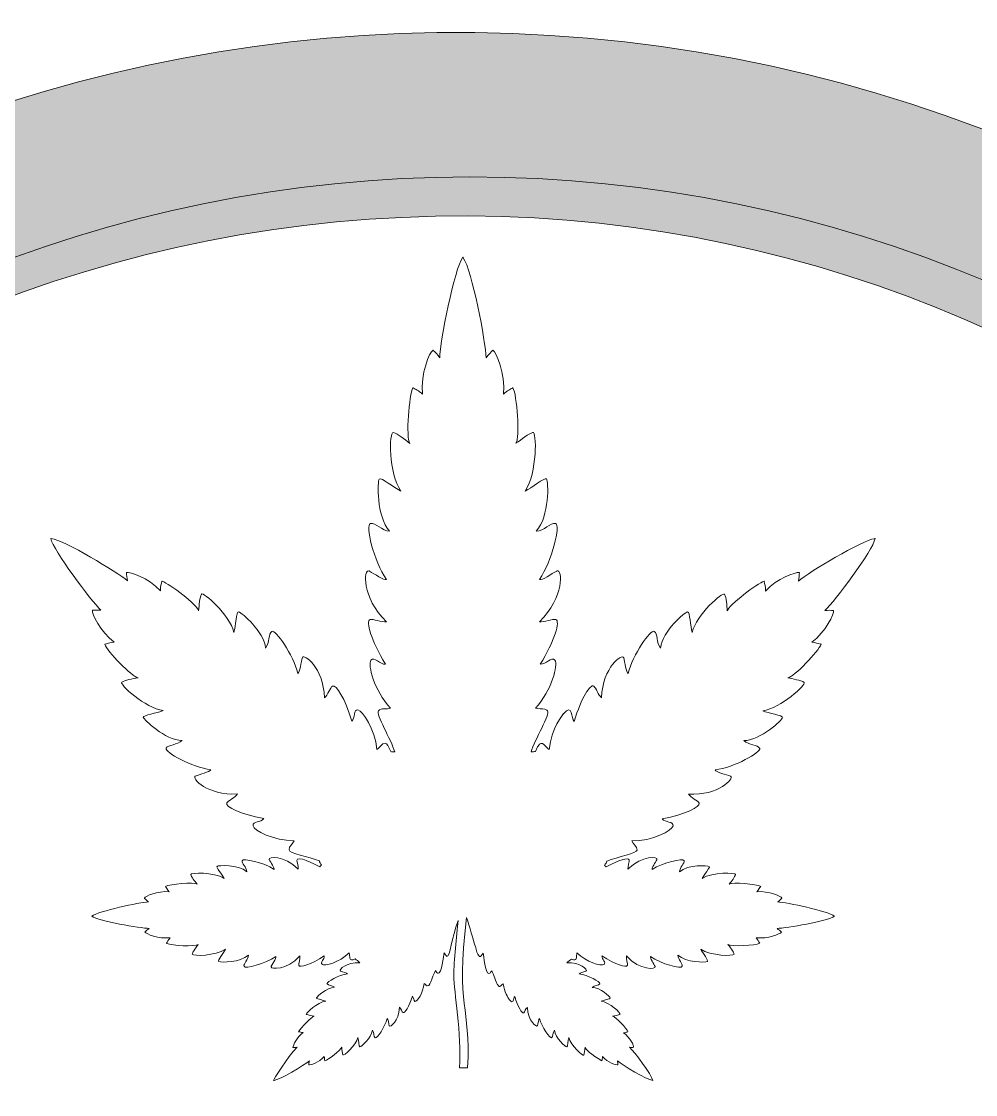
# Model space of a CAD drawing. Extents: x 577 to 1475, y -1438 to -538.
# Drawn here: x 892.1 to 1183.5, y -865.4 to -537.9 of the extents above; entities that cross this region are included whole.
import ezdxf

# ---------------------------------------------------------------- set-up
doc = ezdxf.new("R2010")
doc.units = 0
doc.header["$MEASUREMENT"] = 0
doc.layers.add('katman 1', color=7, linetype='Continuous')

# ---------------------------------------------------------------- blocks, each defined once
blk = doc.blocks.new('block 2')
at = {"layer": 'katman 1', "true_color": 0x009245}
h = blk.add_hatch(color=114, dxfattribs=at)
h.dxf.hatch_style = 2
edge = h.paths.add_edge_path()
edge.add_spline(control_points=[(1018.95, -541.32), (777.98, -544.62), (576.84, -739.54), (576.78, -990.15), (576.72, -1238.37), (777.68, -1438.16), (1025.57, -1438), (1273.57, -1437.82), (1474.83, -1237.06), (1474.03, -989.39), (1473.24, -736.88), (1267.49, -537.93), (1018.95, -541.32)], knot_values=[0, 0, 0, 0, 1, 1, 1, 2, 2, 2, 3, 3, 3, 4, 4, 4, 4], degree=3, periodic=1)
edge = h.paths.add_edge_path()
edge.add_spline(control_points=[(1019.7, -1381.89), (808.83, -1379.17), (633.05, -1208.44), (632.95, -989.2), (632.83, -771.1), (810.28, -596.28), (1028.75, -597.29), (1243.5, -598.29), (1418.44, -775.46), (1417.67, -991.12), (1416.75, -1208.86), (1239.01, -1384.73), (1019.7, -1381.89)], knot_values=[0, 0, 0, 0, 1, 1, 1, 2, 2, 2, 3, 3, 3, 4, 4, 4, 4], degree=3, periodic=1)
at = {"layer": 'katman 1', "lineweight": 0}
for points in [[(1018.95, -541.32), (777.98, -544.62), (576.84, -739.54), (576.78, -990.15), (576.72, -1238.37), (777.68, -1438.16), (1025.57, -1438), (1273.57, -1437.82), (1474.83, -1237.06), (1474.03, -989.39), (1473.24, -736.88), (1267.49, -537.93), (1018.95, -541.32)], [(1019.7, -1381.89), (808.83, -1379.17), (633.05, -1208.44), (632.95, -989.2), (632.83, -771.1), (810.28, -596.28), (1028.75, -597.29), (1243.5, -598.29), (1418.44, -775.46), (1417.67, -991.12), (1416.75, -1208.86), (1239.01, -1384.73), (1019.7, -1381.89)]]:
    blk.add_open_spline(points, degree=3, knots=[0, 0, 0, 0, 1, 1, 1, 2, 2, 2, 3, 3, 3, 4, 4, 4, 4], dxfattribs=at)

msp = doc.modelspace()

# ---------------------------------------------------------------- linework, layer by layer
at = {"layer": 'katman 1', "lineweight": 0}
for points, knots in [([(1433.23, -989.54), (1433.23, -1212.76), (1252.27, -1393.72), (1029.05, -1393.72), (805.83, -1393.72), (624.88, -1212.76), (624.88, -989.54), (624.88, -766.32), (805.83, -585.37), (1029.05, -585.37), (1252.27, -585.37), (1433.23, -766.32), (1433.23, -989.54)], [0, 0, 0, 0, 1, 1, 1, 2, 2, 2, 3, 3, 3, 4, 4, 4, 4]), ([(1137.48, -717.7), (1138.43, -717.6), (1139.37, -717.65), (1140.11, -717.7), (1140.32, -718.65), (1137.8, -724.22), (1133.43, -727.38), (1134.7, -727.51), (1135.34, -727.77), (1136, -727.97), (1136.1, -727.95), (1136.21, -727.92), (1136.32, -727.9), (1136.28, -727.94), (1136.23, -727.98), (1136.19, -728.02), (1136.23, -728.03), (1136.28, -728.05), (1136.32, -728.06), (1135.64, -729.95), (1127.96, -738.11), (1126.12, -738.26), (1127.54, -738.52), (1130.23, -739.02), (1131.12, -739.63), (1131.96, -740.21), (1124.02, -747.57), (1118.5, -748.31), (1120.17, -749.04), (1124.68, -749.68), (1124.54, -750.36), (1124.44, -751.04), (1117.92, -757.35), (1112.71, -757.41), (1114.13, -758.83), (1116.97, -758.61), (1117.55, -759.77), (1118.13, -760.93), (1109.76, -765.61), (1103.93, -766.35), (1104.13, -767.08), (1107.46, -767.77), (1108.66, -768.29), (1109.87, -768.82), (1105.08, -774.34), (1095.78, -773.71), (1096.46, -774.76), (1098.77, -775.86), (1099.04, -776.5), (1099.56, -777.65), (1094.83, -779.97), (1087.78, -781.28), (1088.68, -782.44), (1091.31, -782.02), (1091.1, -783.44), (1090.88, -784.86), (1084.79, -788.12), (1078.53, -788.01), (1078.84, -788.91), (1080.16, -789.7), (1080.1, -790.8), (1080.06, -791.75), (1074.26, -792.97), (1070.83, -794.16), (1070.89, -794.54), (1070.46, -795.01), (1070.17, -795.52), (1070.37, -795.65), (1070.55, -795.77), (1070.68, -795.93), (1074.52, -793.79), (1077.49, -793.01), (1077.74, -793.8), (1077.9, -794.27), (1077.16, -795.8), (1077.32, -796.64), (1081.67, -792.29), (1086.64, -792.83), (1086.18, -793.75), (1086.19, -793.75), (1086.19, -793.75), (1086.2, -793.75), (1086.19, -793.75), (1086.18, -793.76), (1086.17, -793.76), (1085.76, -794.58), (1084.47, -796.28), (1084.68, -796.75), (1087.94, -794.54), (1094.25, -793.22), (1094.46, -794.06), (1094.67, -794.9), (1093.14, -796.06), (1093.04, -797.43), (1095.72, -795.17), (1101.77, -795.48), (1102.14, -795.8), (1102.51, -796.06), (1100.51, -798.38), (1099.98, -799.48), (1103.09, -797.43), (1110.34, -797.64), (1110.18, -798.32), (1109.97, -799.01), (1108.97, -800.27), (1108.24, -801.22), (1109.18, -800.48), (1116.65, -801.22), (1117.86, -801.9), (1117.55, -802.32), (1117.39, -802.79), (1116.71, -803.53), (1120.28, -803.21), (1124.02, -804.9), (1124.33, -805.48), (1124.32, -805.49), (1124.31, -805.5), (1124.3, -805.51), (1124.33, -805.51), (1124.36, -805.52), (1124.38, -805.53), (1124.34, -805.53), (1124.3, -805.54), (1124.26, -805.55), (1123.95, -805.9), (1123.51, -806.29), (1123.02, -806.63), (1125.74, -806.79), (1138.35, -809.45), (1140.34, -810.97), (1140.37, -810.98), (1140.39, -810.99), (1140.42, -811), (1140.4, -811), (1140.37, -811.01), (1140.35, -811.02), (1138.32, -812.49), (1125.63, -814.68), (1122.86, -814.73), (1123.38, -815.1), (1123.86, -815.52), (1124.17, -815.89), (1123.8, -816.41), (1120.02, -817.99), (1116.44, -817.57), (1117.06, -818.28), (1117.21, -818.7), (1117.46, -819.12), (1117.51, -819.15), (1117.55, -819.17), (1117.6, -819.2), (1117.57, -819.2), (1117.54, -819.2), (1117.51, -819.19), (1117.52, -819.21), (1117.53, -819.24), (1117.55, -819.25), (1116.34, -819.94), (1108.82, -820.41), (1107.87, -819.62), (1108.13, -819.96), (1109.84, -822.21), (1109.71, -822.62), (1109.71, -822.62), (1109.71, -822.62), (1109.71, -822.62), (1109.71, -822.62), (1109.71, -822.62), (1109.71, -822.62), (1109.49, -823.25), (1102.53, -823.14), (1099.56, -821.04), (1100.09, -822.19), (1102.09, -824.67), (1101.58, -824.84), (1101.59, -824.86), (1101.6, -824.87), (1101.61, -824.88), (1101.59, -824.87), (1101.58, -824.86), (1101.56, -824.85), (1100.85, -825.15), (1095.07, -825.18), (1092.57, -822.88), (1092.62, -824.25), (1094.15, -825.46), (1093.88, -826.3), (1093.67, -827.14), (1087.36, -825.62), (1084.21, -823.3), (1083.94, -823.73), (1085.26, -825.56), (1085.63, -826.4), (1085.99, -827.2), (1081.1, -827.72), (1076.84, -823.14), (1076.69, -823.93), (1077.32, -825.56), (1077.16, -825.98), (1076.9, -826.82), (1073.53, -825.77), (1069.38, -823.14), (1069.27, -824.13), (1070.75, -825.12), (1070.04, -825.7), (1070.05, -825.71), (1070.05, -825.71), (1070.06, -825.72), (1070.05, -825.72), (1070.03, -825.71), (1070.02, -825.71), (1069.09, -826.33), (1064.64, -824.99), (1061.75, -822.2), (1061.6, -822.66), (1061.69, -823.28), (1061.56, -823.79), (1061.57, -823.8), (1061.58, -823.81), (1061.59, -823.83), (1061.58, -823.82), (1061.56, -823.82), (1061.55, -823.81), (1061.35, -824.54), (1061, -824.47), (1060.06, -824.08), (1059.8, -824.39), (1058.88, -824.82), (1058.65, -825.25), (1062.77, -824.94), (1065.22, -827.44), (1064.51, -827.76), (1064.51, -827.76), (1064.53, -827.77), (1064.54, -827.77), (1064.51, -827.77), (1064.49, -827.77), (1064.47, -827.77), (1063.83, -828.02), (1062.48, -828.27), (1062.43, -828.61), (1065.12, -828.93), (1068.95, -831.09), (1068.69, -831.61), (1068.43, -832.14), (1067.11, -832.03), (1066.43, -832.72), (1068.85, -832.72), (1071.85, -835.66), (1071.9, -835.98), (1071.95, -836.29), (1069.9, -836.61), (1069.11, -836.92), (1071.57, -837.23), (1075.42, -840.65), (1074.88, -840.96), (1074.89, -840.97), (1074.89, -840.97), (1074.9, -840.97), (1074.89, -840.97), (1074.88, -840.97), (1074.87, -840.97), (1074.43, -841.21), (1073.37, -841.41), (1072.63, -841.55), (1073.48, -841.61), (1077, -845.34), (1077.32, -846.23), (1077.29, -846.24), (1077.27, -846.25), (1077.24, -846.26), (1077.25, -846.27), (1077.26, -846.28), (1077.26, -846.29), (1076.8, -846.36), (1076.72, -846.49), (1076, -846.55), (1078, -848.02), (1079.16, -850.55), (1079.05, -851.02), (1078.74, -851.02), (1078.32, -851.07), (1077.84, -851.02), (1079.22, -852.34), (1084.58, -859.44), (1084.89, -861.12), (1083.2, -861.01), (1075.58, -856.38), (1074.11, -855.17), (1074.21, -855.59), (1074.21, -856.01), (1074.26, -856.38), (1073.84, -856.54), (1071.16, -855.65), (1069.53, -853.81), (1069.53, -854.49), (1069.43, -854.81), (1069.37, -855.17), (1069.36, -855.17), (1069.34, -855.16), (1069.32, -855.16), (1069.32, -855.16), (1069.32, -855.17), (1069.32, -855.17), (1066.11, -853.3), (1064.31, -851.48), (1064.22, -851.02), (1064.17, -851.81), (1064.06, -852.96), (1063.85, -853.38), (1063.64, -853.81), (1059.85, -850.49), (1059.27, -848.02), (1059.01, -848.81), (1058.96, -850.91), (1058.64, -850.91), (1058.33, -850.91), (1055.12, -848.23), (1054.86, -845.81), (1054.28, -846.55), (1054.49, -847.81), (1054.02, -848.13), (1053.54, -848.44), (1050.97, -844.81), (1050.33, -842.18), (1050.02, -842.29), (1049.86, -843.87), (1049.7, -844.44), (1049.55, -845.02), (1046.76, -843.08), (1046.6, -838.82), (1046.13, -839.18), (1045.76, -840.29), (1045.5, -840.45), (1044.97, -840.76), (1043.71, -838.71), (1042.76, -835.5), (1042.33, -835.93), (1042.53, -838.3), (1041.08, -836.42), (1041.08, -836.46), (1041.08, -836.51), (1041.08, -836.56), (1040.73, -835.82), (1039.47, -834.16), (1039.24, -831.61), (1038.66, -831.94), (1038.2, -833.17), (1037.51, -831.83), (1037.51, -831.88), (1037.5, -831.93), (1037.5, -831.98), (1036.97, -831.01), (1036.45, -828.98), (1035.72, -827.72), (1035.29, -828.04), (1035.45, -828.51), (1034.87, -828.51), (1033.72, -828.46), (1033.3, -822.99), (1033.14, -822.3), (1032.65, -822.79), (1032.35, -823.61), (1031.99, -823.28), (1031.99, -823.29), (1031.98, -823.29), (1031.98, -823.3), (1031.11, -822.05), (1031.26, -822.49), (1030.83, -820.54), (1030, -817.97), (1028.99, -814.16), (1028.06, -811.43), (1024.66, -839.44), (1029.39, -837.93), (1028.35, -857.27), (1028.35, -857.27), (1025.88, -857.27), (1025.88, -857.27), (1026.58, -846.86), (1024.15, -833.92), (1024.15, -829.19), (1024.15, -824.65), (1024.96, -816.9), (1025.49, -812.34), (1023.49, -817.55), (1022.95, -823.49), (1022.04, -823.23), (1022.03, -823.26), (1022.01, -823.28), (1021.99, -823.3), (1021.97, -823.26), (1021.95, -823.22), (1021.93, -823.18), (1021.7, -823.04), (1021.6, -822.65), (1021.15, -822.19), (1020.96, -823.03), (1020.57, -828.66), (1019.27, -828.39), (1019.27, -828.41), (1019.26, -828.43), (1019.26, -828.45), (1019.25, -828.43), (1019.24, -828.4), (1019.23, -828.38), (1018.87, -828.29), (1018.94, -827.89), (1018.57, -827.61), (1017.27, -829.76), (1016.91, -833.03), (1015.81, -832.14), (1015.78, -832.19), (1015.76, -832.24), (1015.73, -832.29), (1015.73, -832.21), (1015.73, -832.14), (1015.72, -832.07), (1015.5, -831.86), (1015.3, -831.6), (1015.05, -831.5), (1014.79, -834.28), (1012.97, -837.22), (1012.24, -837.01), (1012.23, -837.03), (1012.22, -837.05), (1012.21, -837.08), (1012.21, -837.05), (1012.21, -837.03), (1012.21, -837), (1011.79, -836.84), (1012, -835.82), (1011.53, -835.39), (1010.42, -838.65), (1009.16, -840.71), (1008.63, -840.44), (1008.37, -840.28), (1007.95, -839.18), (1007.53, -838.81), (1007.37, -843.12), (1004.64, -845.02), (1004.43, -844.44), (1004.27, -843.86), (1004.11, -842.28), (1003.8, -842.18), (1003.16, -844.81), (1000.64, -848.44), (1000.11, -848.12), (999.59, -847.8), (999.85, -846.49), (999.27, -845.81), (999.01, -848.17), (995.8, -850.85), (995.49, -850.91), (995.17, -850.91), (995.07, -848.86), (994.86, -848.02), (994.29, -850.43), (990.48, -853.91), (990.25, -853.3), (990.24, -853.31), (990.24, -853.32), (990.23, -853.33), (990.23, -853.31), (990.23, -853.29), (990.24, -853.27), (990.06, -852.8), (989.96, -851.79), (989.91, -851.01), (989.76, -851.86), (985.65, -854.96), (984.76, -855.17), (984.75, -855.14), (984.75, -855.12), (984.75, -855.09), (984.73, -855.1), (984.72, -855.11), (984.71, -855.12), (984.63, -854.28), (984.6, -854.28), (984.6, -853.8), (982.92, -855.64), (980.29, -856.54), (979.87, -856.38), (979.87, -856.06), (979.92, -855.64), (980.03, -855.17), (978.55, -856.38), (970.93, -861), (969.25, -861.11), (969.25, -861.08), (969.26, -861.05), (969.27, -861.01), (969.21, -861.05), (969.15, -861.08), (969.09, -861.11), (969.21, -860.93), (973.23, -853.96), (976.29, -851.01), (975.92, -851.06), (975.5, -851.06), (975.2, -851.03), (975.13, -851.04), (975.06, -851.05), (974.98, -851.07), (975.11, -850.33), (976.23, -847.95), (978.13, -846.54), (977.3, -846.48), (977.43, -846.34), (976.71, -846.28), (977.57, -844.86), (980.71, -841.6), (981.5, -841.55), (980.73, -841.4), (979.67, -841.19), (979.22, -840.94), (979.18, -840.95), (979.13, -840.96), (979.08, -840.97), (979.11, -840.94), (979.14, -840.92), (979.17, -840.89), (978.98, -840.51), (982.5, -837.28), (985.02, -836.92), (984.26, -836.62), (982.35, -836.32), (982.24, -836.01), (982.2, -836.02), (982.17, -836.02), (982.13, -836.03), (982.17, -836), (982.21, -835.97), (982.25, -835.94), (982.47, -835.48), (985.36, -832.77), (987.7, -832.71), (987.09, -832.1), (985.82, -832.13), (985.47, -831.64), (985.43, -831.65), (985.38, -831.65), (985.34, -831.66), (985.37, -831.63), (985.4, -831.61), (985.44, -831.59), (985.28, -831.03), (989.05, -828.92), (991.7, -828.61), (991.6, -828.3), (990.15, -828), (989.59, -827.74), (989.55, -827.75), (989.5, -827.77), (989.44, -827.77), (989.46, -827.75), (989.49, -827.72), (989.53, -827.7), (989.03, -827.39), (991.23, -824.93), (995.49, -825.25), (995.19, -824.8), (994.23, -824.3), (994.04, -824.03), (993.03, -824.45), (992.64, -824.57), (992.43, -823.81), (992.41, -823.81), (992.4, -823.82), (992.38, -823.82), (992.4, -823.81), (992.41, -823.8), (992.42, -823.78), (992.29, -823.27), (992.38, -822.65), (992.23, -822.19), (989.15, -825.17), (984.57, -826.32), (983.95, -825.7), (983.94, -825.71), (983.93, -825.72), (983.92, -825.72), (983.93, -825.71), (983.93, -825.7), (983.94, -825.69), (983.22, -825.11), (984.7, -824.13), (984.6, -823.14), (980.45, -825.77), (977.08, -826.82), (976.82, -825.98), (976.66, -825.56), (977.29, -823.93), (977.13, -823.14), (973.02, -827.55), (968.33, -827.22), (968.33, -826.48), (968.33, -826.15), (970.06, -823.77), (969.77, -823.3), (966.61, -825.61), (960.3, -827.14), (960.09, -826.3), (959.83, -825.46), (961.36, -824.25), (961.41, -822.88), (958.91, -825.18), (953.13, -825.14), (952.41, -824.85), (952.4, -824.86), (952.38, -824.87), (952.36, -824.88), (952.37, -824.86), (952.38, -824.85), (952.39, -824.84), (951.92, -824.6), (953.88, -822.22), (954.41, -821.04), (951.44, -823.14), (944.48, -823.24), (944.27, -822.62), (944.26, -822.62), (944.27, -822.61), (944.27, -822.61), (944.13, -822.21), (945.85, -819.95), (946.1, -819.62), (945.18, -820.39), (937.99, -819.96), (936.53, -819.3), (936.49, -819.3), (936.46, -819.3), (936.43, -819.3), (936.44, -819.29), (936.46, -819.28), (936.48, -819.28), (936.46, -819.27), (936.44, -819.26), (936.43, -819.25), (936.74, -818.78), (936.85, -818.36), (937.53, -817.57), (933.96, -817.99), (930.17, -816.41), (929.8, -815.88), (930.12, -815.52), (930.59, -815.09), (931.12, -814.73), (928.34, -814.68), (915.66, -812.49), (913.63, -811.01), (913.61, -811.01), (913.58, -811), (913.55, -810.99), (913.58, -810.99), (913.61, -810.98), (913.64, -810.97), (915.63, -809.44), (928.24, -806.79), (930.96, -806.63), (930.47, -806.29), (930.03, -805.9), (929.71, -805.55), (929.67, -805.54), (929.63, -805.53), (929.59, -805.52), (929.62, -805.52), (929.65, -805.51), (929.67, -805.5), (929.66, -805.49), (929.65, -805.48), (929.65, -805.47), (929.96, -804.89), (933.69, -803.21), (937.27, -803.53), (936.58, -802.79), (936.42, -802.3), (936.11, -801.9), (937.32, -801.21), (944.79, -800.48), (945.74, -801.21), (945, -800.27), (944, -799), (943.79, -798.32), (943.63, -797.64), (950.89, -797.42), (953.99, -799.48), (953.47, -798.37), (951.47, -796.06), (951.84, -795.79), (952.21, -795.48), (958.25, -795.17), (960.94, -797.42), (960.83, -796.06), (959.31, -794.9), (959.52, -794.06), (959.73, -793.22), (966.04, -794.53), (969.3, -796.74), (969.5, -796.28), (968.22, -794.59), (967.81, -793.77), (967.8, -793.76), (967.79, -793.75), (967.77, -793.74), (967.78, -793.74), (967.79, -793.74), (967.8, -793.74), (967.35, -792.85), (972.28, -792.26), (976.66, -796.64), (976.8, -795.88), (976.22, -794.56), (976.22, -793.96), (976.22, -792.4), (981.56, -794.97), (983.23, -795.89), (983.36, -795.71), (983.56, -795.59), (983.77, -795.45), (983.47, -794.95), (983.07, -794.49), (983.15, -794.13), (979.73, -792.93), (973.87, -791.7), (973.82, -790.75), (973.77, -789.64), (975.03, -788.86), (975.4, -787.96), (969.14, -788.01), (963.04, -784.81), (962.83, -783.38), (962.62, -781.97), (965.25, -782.39), (966.14, -781.23), (959.04, -779.91), (954.31, -777.6), (954.83, -776.44), (955.1, -775.81), (957.46, -774.71), (958.1, -773.66), (948.79, -774.29), (944, -768.77), (945.21, -768.24), (946.42, -767.71), (949.73, -767.03), (949.94, -766.29), (944.16, -765.56), (935.75, -760.88), (936.32, -759.72), (936.85, -758.61), (939.74, -758.77), (941.16, -757.35), (935.96, -757.3), (929.43, -750.99), (929.33, -750.31), (929.17, -749.62), (933.7, -748.99), (935.38, -748.25), (929.91, -747.52), (921.91, -740.16), (922.76, -739.58), (923.6, -739), (926.02, -738.53), (927.75, -738.21), (925.91, -738.11), (918.18, -729.95), (917.55, -728.01), (918.34, -727.85), (918.97, -727.48), (920.44, -727.32), (916.08, -724.17), (913.55, -718.59), (913.77, -717.65), (913.81, -717.64), (913.85, -717.64), (913.9, -717.64), (913.89, -717.62), (913.88, -717.61), (913.87, -717.6), (913.89, -717.61), (913.91, -717.62), (913.94, -717.64), (914.64, -717.59), (915.52, -717.55), (916.39, -717.65), (913.4, -714.75), (901.72, -699.29), (901.09, -695.72), (901.13, -695.72), (901.17, -695.72), (901.2, -695.73), (901.2, -695.73), (901.2, -695.72), (901.2, -695.72), (901.2, -695.72), (901.21, -695.73), (901.22, -695.73), (905.14, -696.2), (921.37, -706), (924.49, -708.66), (924.28, -707.76), (924.23, -706.81), (924.18, -706.08), (925.12, -705.76), (930.91, -707.71), (934.54, -711.71), (934.54, -710.18), (934.85, -709.55), (934.96, -708.76), (934.99, -708.77), (935.03, -708.78), (935.07, -708.79), (935.07, -708.78), (935.07, -708.77), (935.06, -708.76), (935.08, -708.77), (935.09, -708.79), (935.1, -708.8), (937.35, -709.48), (945.9, -716.06), (946.21, -717.8), (946.37, -716.07), (946.58, -713.6), (947.05, -712.7), (947.53, -711.81), (955.68, -718.96), (956.99, -724.38), (957.54, -722.53), (957.67, -717.9), (958.46, -718.13), (958.46, -718.13), (958.47, -718.12), (958.47, -718.12), (958.47, -718.12), (958.47, -718.13), (958.47, -718.13), (959.44, -718.42), (966.1, -724.07), (966.67, -729.16), (967.93, -727.58), (967.51, -724.74), (968.56, -724.06), (969.61, -723.38), (975.19, -731.21), (976.5, -736.94), (977.19, -736.68), (977.5, -733.32), (977.92, -732.05), (978.34, -730.79), (984.34, -735), (984.66, -744.31), (985.65, -743.57), (986.44, -741.15), (987.07, -740.78), (988.18, -740.15), (990.96, -744.57), (993.02, -751.51), (994.06, -750.52), (993.41, -747.76), (994.86, -748.05), (994.86, -748.05), (994.86, -748.04), (994.86, -748.04), (994.86, -748.04), (994.86, -748.05), (994.86, -748.05), (996.33, -748.3), (1000.07, -753.96), (1000.64, -760.08), (1001.48, -759.61), (1002.12, -758.24), (1003.22, -758.19), (1003.64, -758.17), (1004.23, -759.25), (1004.89, -760.74), (1005.24, -760.83), (1005.63, -760.92), (1006.11, -760.82), (1005.06, -757.25), (1000.22, -749.25), (1001.12, -748.31), (1002.01, -747.36), (1003.75, -747.94), (1004.8, -747.51), (999.8, -742.1), (997.8, -734.21), (998.85, -732.9), (999.91, -731.58), (1001.59, -734.26), (1003.32, -734.11), (998.85, -726.85), (997.17, -720.91), (998.59, -720.43), (999.38, -720.22), (1002.11, -721.38), (1003.59, -721.11), (995.87, -713.66), (996.54, -704.81), (998.32, -705.67), (998.32, -705.63), (998.32, -705.59), (998.33, -705.55), (998.35, -705.61), (998.37, -705.66), (998.4, -705.71), (999.91, -706.47), (1002.84, -708.63), (1003.59, -708.23), (999.74, -702.74), (996.98, -691.44), (998.7, -691.12), (998.7, -691.11), (998.7, -691.1), (998.7, -691.09), (998.7, -691.1), (998.71, -691.1), (998.72, -691.11), (1000.18, -690.86), (1002.23, -693.35), (1004.53, -693.51), (1000.43, -688.88), (1000.85, -678.26), (1001.38, -677.57), (1001.9, -676.89), (1005.95, -680.31), (1007.95, -681.25), (1004.3, -675.93), (1004.29, -663), (1005.69, -663.4), (1005.69, -663.39), (1005.69, -663.38), (1005.69, -663.37), (1005.7, -663.39), (1005.7, -663.4), (1005.71, -663.41), (1006.95, -663.76), (1009.16, -665.47), (1010.74, -666.69), (1009.42, -664.95), (1010.48, -651.8), (1011.68, -649.7), (1011.7, -649.71), (1011.72, -649.72), (1011.74, -649.73), (1011.74, -649.72), (1011.74, -649.71), (1011.74, -649.7), (1011.75, -649.72), (1011.76, -649.74), (1011.77, -649.75), (1012.53, -650.25), (1013.31, -650.53), (1014.58, -651.7), (1013.89, -645.39), (1016.79, -638.82), (1017.79, -638.24), (1017.79, -638.24), (1017.81, -638.26), (1017.81, -638.26), (1017.82, -638.24), (1017.83, -638.21), (1017.84, -638.18), (1017.85, -638.23), (1017.86, -638.28), (1017.88, -638.32), (1018.44, -638.89), (1019.19, -639.65), (1019.84, -640.55), (1019.94, -635.66), (1024.31, -613.31), (1026.94, -609.89), (1026.95, -609.9), (1026.96, -609.92), (1026.97, -609.93), (1026.98, -609.9), (1026.98, -609.87), (1026.99, -609.83), (1027, -609.9), (1027.02, -609.96), (1027.03, -610.02), (1029.67, -613.85), (1033.88, -635.72), (1034.04, -640.55), (1034.72, -639.6), (1035.51, -638.81), (1036.09, -638.23), (1037.03, -638.81), (1039.98, -645.39), (1039.29, -651.7), (1040.58, -650.51), (1041.36, -650.24), (1042.14, -649.73), (1042.15, -649.7), (1042.17, -649.68), (1042.19, -649.65), (1042.19, -649.66), (1042.19, -649.68), (1042.19, -649.7), (1042.19, -649.7), (1042.19, -649.7), (1042.19, -649.7), (1043.4, -651.8), (1044.45, -664.95), (1043.13, -666.68), (1044.8, -665.44), (1047.02, -663.68), (1048.24, -663.39), (1048.25, -663.36), (1048.27, -663.34), (1048.29, -663.32), (1048.29, -663.34), (1048.28, -663.36), (1048.28, -663.37), (1049.45, -662.79), (1049.68, -675.72), (1045.92, -681.25), (1047.83, -680.37), (1051.82, -677.01), (1052.46, -677.54), (1052.47, -677.53), (1052.48, -677.53), (1052.49, -677.52), (1052.49, -677.53), (1052.48, -677.54), (1052.48, -677.55), (1053.05, -678.32), (1053.41, -688.91), (1049.34, -693.5), (1051.65, -693.4), (1053.72, -690.89), (1055.18, -691.12), (1055.2, -691.11), (1055.21, -691.1), (1055.23, -691.09), (1055.22, -691.1), (1055.22, -691.11), (1055.21, -691.12), (1056.85, -691.48), (1054.14, -702.68), (1050.29, -708.23), (1051.05, -708.64), (1054.09, -706.42), (1055.57, -705.67), (1055.59, -705.63), (1055.62, -705.59), (1055.65, -705.55), (1055.65, -705.58), (1055.64, -705.6), (1055.64, -705.63), (1057.26, -704.96), (1058.04, -713.62), (1050.28, -721.11), (1051.66, -721.37), (1054.31, -720.25), (1055.2, -720.41), (1055.2, -720.41), (1055.23, -720.38), (1055.23, -720.38), (1055.22, -720.39), (1055.22, -720.4), (1055.22, -720.41), (1056.85, -720.82), (1054.77, -727.2), (1050.55, -734.1), (1052.23, -734.21), (1053.97, -731.58), (1055.02, -732.89), (1056.07, -734.21), (1054.07, -742.1), (1049.07, -747.51), (1049.87, -747.79), (1051.03, -747.56), (1051.95, -747.84), (1051.96, -747.84), (1051.96, -747.83), (1051.97, -747.83), (1051.97, -747.83), (1051.96, -747.84), (1051.96, -747.84), (1052.26, -747.93), (1052.53, -748.08), (1052.76, -748.3), (1053.7, -749.25), (1048.81, -757.24), (1047.76, -760.82), (1048.28, -760.92), (1048.7, -760.81), (1049.07, -760.71), (1049.07, -760.71), (1049.6, -759.5), (1049.6, -759.5), (1049.7, -759.35), (1049.76, -759.24), (1049.86, -759.08), (1049.86, -759.09), (1049.86, -759.1), (1049.86, -759.12), (1051.12, -756.95), (1052.15, -759.57), (1053.28, -760.13), (1053.83, -753.65), (1057.55, -749.32), (1057.65, -749.14), (1057.65, -749.14), (1057.65, -749.19), (1057.65, -749.19), (1060.48, -745.95), (1059.91, -750.61), (1060.91, -751.56), (1063.06, -744.23), (1065.92, -739.98), (1066.89, -740.81), (1066.89, -740.8), (1066.9, -740.79), (1066.9, -740.78), (1066.9, -740.78), (1066.9, -740.82), (1066.9, -740.82), (1067.53, -741.28), (1068.3, -743.54), (1069.27, -744.31), (1069.59, -734.99), (1075.62, -730.73), (1076.01, -732.09), (1076.03, -732.08), (1076.04, -732.06), (1076.05, -732.05), (1076.04, -732.08), (1076.03, -732.1), (1076.02, -732.12), (1076.43, -733.43), (1076.75, -736.69), (1077.42, -736.94), (1078.74, -731.21), (1084.26, -723.38), (1085.36, -724.06), (1086.47, -724.74), (1085.99, -727.58), (1087.26, -729.16), (1087.83, -723.96), (1094.77, -718.17), (1095.51, -718.12), (1096.25, -718.07), (1096.41, -722.59), (1096.93, -724.38), (1098.25, -718.96), (1106.29, -711.86), (1106.82, -712.75), (1106.82, -712.76), (1106.82, -712.76), (1106.82, -712.76), (1106.84, -712.74), (1106.86, -712.72), (1106.87, -712.7), (1106.86, -712.74), (1106.86, -712.78), (1106.85, -712.81), (1107.35, -713.75), (1107.51, -716.15), (1107.66, -717.85), (1108.03, -716.07), (1116.92, -709.28), (1118.91, -708.81), (1118.93, -708.79), (1118.95, -708.77), (1118.97, -708.75), (1118.95, -708.8), (1118.94, -708.84), (1118.93, -708.89), (1119.09, -709.64), (1119.34, -710.28), (1119.34, -711.75), (1122.88, -707.85), (1128.48, -705.95), (1129.62, -706.11), (1129.65, -706.1), (1129.67, -706.09), (1129.69, -706.07), (1129.68, -706.09), (1129.67, -706.1), (1129.66, -706.12), (1129.67, -706.12), (1129.69, -706.12), (1129.69, -706.13), (1129.64, -706.81), (1129.59, -707.76), (1129.38, -708.7), (1132.5, -706.05), (1148.79, -696.25), (1152.66, -695.78), (1152.7, -695.76), (1152.74, -695.74), (1152.78, -695.71), (1152.77, -695.73), (1152.76, -695.75), (1152.74, -695.77), (1152.76, -695.77), (1152.77, -695.77), (1152.78, -695.77), (1152.15, -699.4), (1140.48, -714.86), (1137.48, -717.7)], [0, 0, 0, 0, 1, 1, 1, 2, 2, 2, 3, 3, 3, 4, 4, 4, 5, 5, 5, 6, 6, 6, 7, 7, 7, 8, 8, 8, 9, 9, 9, 10, 10, 10, 11, 11, 11, 12, 12, 12, 13, 13, 13, 14, 14, 14, 15, 15, 15, 16, 16, 16, 17, 17, 17, 18, 18, 18, 19, 19, 19, 20, 20, 20, 21, 21, 21, 22, 22, 22, 23, 23, 23, 24, 24, 24, 25, 25, 25, 26, 26, 26, 27, 27, 27, 28, 28, 28, 29, 29, 29, 30, 30, 30, 31, 31, 31, 32, 32, 32, 33, 33, 33, 34, 34, 34, 35, 35, 35, 36, 36, 36, 37, 37, 37, 38, 38, 38, 39, 39, 39, 40, 40, 40, 41, 41, 41, 42, 42, 42, 43, 43, 43, 44, 44, 44, 45, 45, 45, 46, 46, 46, 47, 47, 47, 48, 48, 48, 49, 49, 49, 50, 50, 50, 51, 51, 51, 52, 52, 52, 53, 53, 53, 54, 54, 54, 55, 55, 55, 56, 56, 56, 57, 57, 57, 58, 58, 58, 59, 59, 59, 60, 60, 60, 61, 61, 61, 62, 62, 62, 63, 63, 63, 64, 64, 64, 65, 65, 65, 66, 66, 66, 67, 67, 67, 68, 68, 68, 69, 69, 69, 70, 70, 70, 71, 71, 71, 72, 72, 72, 73, 73, 73, 74, 74, 74, 75, 75, 75, 76, 76, 76, 77, 77, 77, 78, 78, 78, 79, 79, 79, 80, 80, 80, 81, 81, 81, 82, 82, 82, 83, 83, 83, 84, 84, 84, 85, 85, 85, 86, 86, 86, 87, 87, 87, 88, 88, 88, 89, 89, 89, 90, 90, 90, 91, 91, 91, 92, 92, 92, 93, 93, 93, 94, 94, 94, 95, 95, 95, 96, 96, 96, 97, 97, 97, 98, 98, 98, 99, 99, 99, 100, 100, 100, 101, 101, 101, 102, 102, 102, 103, 103, 103, 104, 104, 104, 105, 105, 105, 106, 106, 106, 107, 107, 107, 108, 108, 108, 109, 109, 109, 110, 110, 110, 111, 111, 111, 112, 112, 112, 113, 113, 113, 114, 114, 114, 115, 115, 115, 116, 116, 116, 117, 117, 117, 118, 118, 118, 119, 119, 119, 120, 120, 120, 121, 121, 121, 122, 122, 122, 123, 123, 123, 124, 124, 124, 125, 125, 125, 126, 126, 126, 127, 127, 127, 128, 128, 128, 129, 129, 129, 130, 130, 130, 131, 131, 131, 132, 132, 132, 133, 133, 133, 134, 134, 134, 135, 135, 135, 136, 136, 136, 137, 137, 137, 138, 138, 138, 139, 139, 139, 140, 140, 140, 141, 141, 141, 142, 142, 142, 143, 143, 143, 144, 144, 144, 145, 145, 145, 146, 146, 146, 147, 147, 147, 148, 148, 148, 149, 149, 149, 150, 150, 150, 151, 151, 151, 152, 152, 152, 153, 153, 153, 154, 154, 154, 155, 155, 155, 156, 156, 156, 157, 157, 157, 158, 158, 158, 159, 159, 159, 160, 160, 160, 161, 161, 161, 162, 162, 162, 163, 163, 163, 164, 164, 164, 165, 165, 165, 166, 166, 166, 167, 167, 167, 168, 168, 168, 169, 169, 169, 170, 170, 170, 171, 171, 171, 172, 172, 172, 173, 173, 173, 174, 174, 174, 175, 175, 175, 176, 176, 176, 177, 177, 177, 178, 178, 178, 179, 179, 179, 180, 180, 180, 181, 181, 181, 182, 182, 182, 183, 183, 183, 184, 184, 184, 185, 185, 185, 186, 186, 186, 187, 187, 187, 188, 188, 188, 189, 189, 189, 190, 190, 190, 191, 191, 191, 192, 192, 192, 193, 193, 193, 194, 194, 194, 195, 195, 195, 196, 196, 196, 197, 197, 197, 198, 198, 198, 199, 199, 199, 200, 200, 200, 201, 201, 201, 202, 202, 202, 203, 203, 203, 204, 204, 204, 205, 205, 205, 206, 206, 206, 207, 207, 207, 208, 208, 208, 209, 209, 209, 210, 210, 210, 211, 211, 211, 212, 212, 212, 213, 213, 213, 214, 214, 214, 215, 215, 215, 216, 216, 216, 217, 217, 217, 218, 218, 218, 219, 219, 219, 220, 220, 220, 221, 221, 221, 222, 222, 222, 223, 223, 223, 224, 224, 224, 225, 225, 225, 226, 226, 226, 227, 227, 227, 228, 228, 228, 229, 229, 229, 230, 230, 230, 231, 231, 231, 232, 232, 232, 233, 233, 233, 234, 234, 234, 235, 235, 235, 236, 236, 236, 237, 237, 237, 238, 238, 238, 239, 239, 239, 240, 240, 240, 241, 241, 241, 242, 242, 242, 243, 243, 243, 244, 244, 244, 245, 245, 245, 246, 246, 246, 247, 247, 247, 248, 248, 248, 249, 249, 249, 250, 250, 250, 251, 251, 251, 252, 252, 252, 253, 253, 253, 254, 254, 254, 255, 255, 255, 256, 256, 256, 257, 257, 257, 258, 258, 258, 259, 259, 259, 260, 260, 260, 261, 261, 261, 262, 262, 262, 263, 263, 263, 264, 264, 264, 265, 265, 265, 266, 266, 266, 267, 267, 267, 268, 268, 268, 269, 269, 269, 270, 270, 270, 271, 271, 271, 272, 272, 272, 273, 273, 273, 274, 274, 274, 275, 275, 275, 276, 276, 276, 277, 277, 277, 278, 278, 278, 279, 279, 279, 280, 280, 280, 281, 281, 281, 282, 282, 282, 283, 283, 283, 284, 284, 284, 285, 285, 285, 286, 286, 286, 287, 287, 287, 288, 288, 288, 289, 289, 289, 290, 290, 290, 291, 291, 291, 292, 292, 292, 293, 293, 293, 294, 294, 294, 295, 295, 295, 296, 296, 296, 297, 297, 297, 298, 298, 298, 299, 299, 299, 300, 300, 300, 301, 301, 301, 302, 302, 302, 303, 303, 303, 304, 304, 304, 305, 305, 305, 306, 306, 306, 307, 307, 307, 308, 308, 308, 309, 309, 309, 310, 310, 310, 311, 311, 311, 312, 312, 312, 313, 313, 313, 314, 314, 314, 315, 315, 315, 316, 316, 316, 317, 317, 317, 318, 318, 318, 319, 319, 319, 320, 320, 320, 321, 321, 321, 322, 322, 322, 323, 323, 323, 324, 324, 324, 325, 325, 325, 326, 326, 326, 327, 327, 327, 328, 328, 328, 329, 329, 329, 330, 330, 330, 331, 331, 331, 332, 332, 332, 333, 333, 333, 334, 334, 334, 335, 335, 335, 336, 336, 336, 337, 337, 337, 338, 338, 338, 339, 339, 339, 340, 340, 340, 341, 341, 341, 342, 342, 342, 343, 343, 343, 344, 344, 344, 345, 345, 345, 346, 346, 346, 347, 347, 347, 348, 348, 348, 349, 349, 349, 350, 350, 350, 351, 351, 351, 352, 352, 352, 353, 353, 353, 354, 354, 354, 355, 355, 355, 356, 356, 356, 357, 357, 357, 358, 358, 358, 359, 359, 359, 360, 360, 360, 361, 361, 361, 362, 362, 362, 363, 363, 363, 364, 364, 364, 365, 365, 365, 366, 366, 366, 367, 367, 367, 368, 368, 368, 369, 369, 369, 370, 370, 370, 371, 371, 371, 372, 372, 372, 373, 373, 373, 374, 374, 374, 375, 375, 375, 376, 376, 376, 377, 377, 377, 378, 378, 378, 379, 379, 379, 380, 380, 380, 381, 381, 381, 382, 382, 382, 383, 383, 383, 384, 384, 384, 385, 385, 385, 386, 386, 386, 387, 387, 387, 388, 388, 388, 389, 389, 389, 390, 390, 390, 391, 391, 391, 392, 392, 392, 393, 393, 393, 394, 394, 394, 395, 395, 395, 396, 396, 396, 397, 397, 397, 398, 398, 398, 399, 399, 399, 400, 400, 400, 401, 401, 401, 401])]:
    msp.add_open_spline(points, degree=3, knots=knots, dxfattribs=at)

# ---------------------------------------------------------------- block references
at = {"layer": 'katman 1'}
msp.add_blockref('block 2', (0, 0), dxfattribs=at)

doc.saveas('drawing.dxf')
